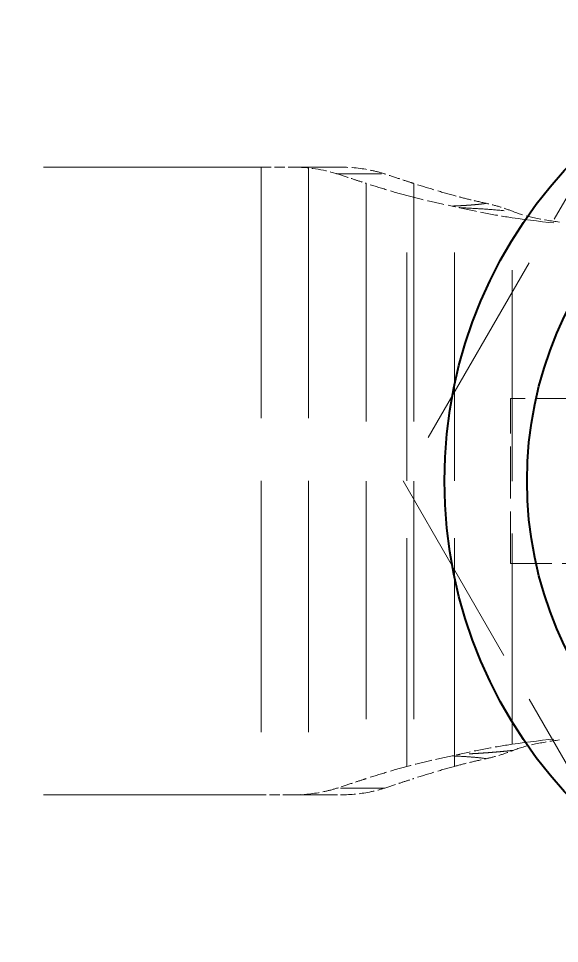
# Model space of a CAD drawing. Header units: millimetres. Extents: x 0 to 2523, y 0 to 1782.
# Drawn here: x 797.89 to 814.26, y 987.07 to 1015.07 of the extents above; entities that cross this region are included whole.
import ezdxf

# ---------------------------------------------------------------- set-up
doc = ezdxf.new("R2010")
doc.units = ezdxf.units.MM
doc.header["$LTSCALE"] = 3
doc.linetypes.add('DASHED', pattern=[0.2067, 0.1654, -0.0413])
for name, color, linetype, lineweight in [('가려진 것(ISO)', 2, 'DASHED', 18), ('가려진 좁은 것(ISO)', 2, 'DASHED', 18), ('가시적인 것(ISO)', 3, 'Continuous', 40)]:
    doc.layers.add(name, color=color, linetype=linetype, lineweight=lineweight)

msp = doc.modelspace()

# ---------------------------------------------------------------- linework, layer by layer
at = {"layer": '가려진 것(ISO)', "ltscale": 12.296404}
for p, q in [((817.1516, 1014.2737), (809.5266, 1001.0669)), ((809.5266, 1001.0669), (817.1516, 987.86))]:
    msp.add_line(p, q, dxfattribs=at)
at = {"layer": '가려진 것(ISO)', "ltscale": 13.266974}
for p, q in [((805.2306, 1010.5669), (788.7769, 1010.5669)), ((805.2306, 991.5669), (788.7769, 991.5669))]:
    msp.add_line(p, q, dxfattribs=at)
at = {"layer": '가려진 것(ISO)', "ltscale": 0.617843}
for p, q in [((805.2306, 1010.5669), (806.1978, 1010.5669)), ((806.1978, 991.5669), (805.2306, 991.5669))]:
    msp.add_line(p, q, dxfattribs=at)
at = {"layer": '가려진 것(ISO)', "ltscale": 2.698401}
for p, q in [((807.633, 1010.5669), (806.1978, 1010.5669)), ((806.1978, 991.5669), (807.633, 991.5669))]:
    msp.add_line(p, q, dxfattribs=at)
at = {"layer": '가려진 것(ISO)', "ltscale": 3.174394}
msp.add_line((812.7783, 998.5669), (812.7783, 1003.5669), dxfattribs=at)
at = {"layer": '가려진 것(ISO)', "ltscale": 2.520347}
for p, q in [((816.344, 1003.5669), (812.7783, 1003.5669)), ((812.7783, 998.5669), (816.344, 998.5669))]:
    msp.add_line(p, q, dxfattribs=at)
at = {"layer": '가려진 것(ISO)', "ltscale": 0.917555}
msp.add_open_spline([(806.1978, 1010.5669), (806.6603, 1010.5655), (807.1064, 1010.4979), (807.5071, 1010.3711), (807.5231, 1010.3659), (807.539, 1010.3607)], degree=3, knots=[-2.32675333, -2.32675333, -2.32675333, -2.32675333, -2.19233301, -2.19233301, -2.18674205, -2.18674205, -2.18674205, -2.18674205], dxfattribs=at)
at = {"layer": '가려진 것(ISO)', "ltscale": 0.917635}
for points, knots in [([(808.9742, 1010.3607), (808.8435, 1010.4035), (808.7083, 1010.4407), (808.2694, 1010.5351), (807.9512, 1010.5654), (807.633, 1010.5669)], [-2.39231706, -2.39231706, -2.39231706, -2.39231706, -2.3486929, -2.3486929, -2.25464695, -2.25464695, -2.25464695, -2.25464695]), ([(807.633, 991.5669), (807.9512, 991.5683), (808.2694, 991.5986), (808.7083, 991.693), (808.8435, 991.7303), (808.9742, 991.773)], [-3.84910613, -3.84910613, -3.84910613, -3.84910613, -3.75506018, -3.75506018, -3.71143601, -3.71143601, -3.71143601, -3.71143601])]:
    msp.add_open_spline(points, degree=3, knots=knots, dxfattribs=at)
at = {"layer": '가려진 것(ISO)', "ltscale": 0.690815}
for points, knots in [([(807.539, 1010.3607), (807.6991, 1010.3077), (807.8522, 1010.2573), (807.998, 1010.2096), (808.1153, 1010.1711), (808.2279, 1010.1344), (808.3356, 1010.0994), (808.3617, 1010.0909), (808.3875, 1010.0825), (808.413, 1010.0742)], [0, 0, 0, 0, 0.5, 0.5, 0.5, 0.9025059, 0.9025059, 0.9025059, 1, 1, 1, 1]), ([(808.413, 992.0595), (808.3875, 992.0512), (808.3617, 992.0428), (808.3356, 992.0343), (808.2279, 991.9993), (808.1153, 991.9626), (807.998, 991.9241), (807.8522, 991.8764), (807.6991, 991.826), (807.539, 991.7731)], [0, 0, 0, 0, 0.0974908, 0.0974908, 0.0974908, 0.5, 0.5, 0.5, 1, 1, 1, 1])]:
    msp.add_open_spline(points, degree=3, knots=knots, dxfattribs=at)
at = {"layer": '가려진 것(ISO)', "ltscale": 0.690919}
for points, knots in [([(809.8483, 1010.0742), (809.8224, 1010.0826), (809.7963, 1010.0911), (809.7698, 1010.0997), (809.6624, 1010.1347), (809.5501, 1010.1713), (809.4332, 1010.2096), (809.2874, 1010.2573), (809.1342, 1010.3077), (808.9742, 1010.3607)], [0, 0, 0, 0, 0.0988299, 0.0988299, 0.0988299, 0.5, 0.5, 0.5, 1, 1, 1, 1]), ([(808.9742, 991.773), (809.1344, 991.8261), (809.2875, 991.8764), (809.4333, 991.9242), (809.5503, 991.9625), (809.6625, 991.999), (809.7698, 992.034), (809.7963, 992.0426), (809.8224, 992.0511), (809.8483, 992.0595)], [0, 0, 0, 0, 0.5, 0.5, 0.5, 0.9010945, 0.9010945, 0.9010945, 1, 1, 1, 1])]:
    msp.add_open_spline(points, degree=3, knots=knots, dxfattribs=at)
at = {"layer": '가려진 것(ISO)', "ltscale": 1.037947}
for points, knots in [([(809.6422, 1009.7063), (809.4365, 1009.7627), (809.2311, 1009.8215), (808.8214, 1009.9441), (808.6169, 1010.0079), (808.413, 1010.0742)], [-0.16348834, -0.16348834, -0.16348834, -0.16348834, -0.08174464, -0.08174464, -0.000001, -0.000001, -0.000001, -0.000001]), ([(811.0775, 1009.7063), (810.8718, 1009.7626), (810.6664, 1009.8215), (810.2567, 1009.9441), (810.0522, 1010.0079), (809.8483, 1010.0742)], [-0.16348865, -0.16348865, -0.16348865, -0.16348865, -0.08174478, -0.08174478, -0.000001, -0.000001, -0.000001, -0.000001]), ([(809.6422, 992.4274), (809.4365, 992.3711), (809.2311, 992.3123), (808.8214, 992.1896), (808.6169, 992.1258), (808.413, 992.0595)], [-0.16348834, -0.16348834, -0.16348834, -0.16348834, -0.08174464, -0.08174464, -0.000001, -0.000001, -0.000001, -0.000001]), ([(811.0775, 992.4274), (810.8718, 992.3711), (810.6664, 992.3123), (810.2567, 992.1896), (810.0522, 992.1258), (809.8483, 992.0595)], [-0.16348865, -0.16348865, -0.16348865, -0.16348865, -0.08174478, -0.08174478, -0.000001, -0.000001, -0.000001, -0.000001])]:
    msp.add_open_spline(points, degree=3, knots=knots, dxfattribs=at)
at = {"layer": '가려진 것(ISO)', "ltscale": 1.033177}
for points, knots in [([(809.6422, 1009.7063), (809.8444, 1009.651), (810.0596, 1009.5966), (810.5183, 1009.4901), (810.7616, 1009.4382), (811.0137, 1009.389)], [-0.16282276, -0.16282276, -0.16282276, -0.16282276, -0.08246392, -0.08246392, -0.000001, -0.000001, -0.000001, -0.000001]), ([(811.0137, 992.7447), (810.7616, 992.6955), (810.5183, 992.6436), (810.0597, 992.5371), (809.8444, 992.4827), (809.6422, 992.4274)], [0.000001, 0.000001, 0.000001, 0.000001, 0.08245258, 0.08245258, 0.16282276, 0.16282276, 0.16282276, 0.16282276])]:
    msp.add_open_spline(points, degree=3, knots=knots, dxfattribs=at)
at = {"layer": '가려진 것(ISO)', "ltscale": 0.746982}
msp.add_open_spline([(812.0436, 1009.4721), (811.8661, 1009.5103), (811.6965, 1009.5491), (811.5353, 1009.5883), (811.3741, 1009.6275), (811.2214, 1009.667), (811.0775, 1009.7063)], degree=3, knots=[0, 0, 0, 0, 0.5, 0.5, 0.5, 1, 1, 1, 1], dxfattribs=at)
at = {"layer": '가려진 것(ISO)', "ltscale": 0.580682}
msp.add_open_spline([(812.8611, 1009.2206), (812.7239, 1009.2759), (812.5866, 1009.3244), (812.4501, 1009.3662), (812.3136, 1009.4081), (812.1779, 1009.4433), (812.0436, 1009.4721)], degree=3, knots=[0, 0, 0, 0, 0.5, 0.5, 0.5, 1, 1, 1, 1], dxfattribs=at)
at = {"layer": '가려진 것(ISO)', "ltscale": 0.156232}
for points, knots in [([(811.0137, 1009.389), (811.0514, 1009.3817), (811.0891, 1009.3738), (811.1647, 1009.3571), (811.2026, 1009.3483), (811.2405, 1009.339)], [0.000001, 0.000001, 0.000001, 0.000001, 0.012313333, 0.012313333, 0.024625639, 0.024625639, 0.024625639, 0.024625639]), ([(811.2405, 992.7947), (811.2026, 992.7854), (811.1647, 992.7766), (811.0891, 992.7599), (811.0514, 992.7521), (811.0137, 992.7447)], [0.000001, 0.000001, 0.000001, 0.000001, 0.01231331, 0.01231331, 0.024625646, 0.024625646, 0.024625646, 0.024625646])]:
    msp.add_open_spline(points, degree=3, knots=knots, dxfattribs=at)
at = {"layer": '가려진 것(ISO)', "ltscale": 1.041271}
for points, knots in [([(811.2405, 1009.339), (811.4933, 1009.2768), (811.754, 1009.2217), (812.2849, 1009.1219), (812.5542, 1009.0773), (812.8246, 1009.0372)], [-0.16423316, -0.16423316, -0.16423316, -0.16423316, -0.08209167, -0.08209167, -0.00008865, -0.00008865, -0.00008865, -0.00008865]), ([(812.8246, 993.0965), (812.5543, 993.0564), (812.2851, 993.0119), (811.7542, 992.912), (811.4934, 992.8569), (811.2405, 992.7947)], [0.00008865, 0.00008865, 0.00008865, 0.00008865, 0.0820562, 0.0820562, 0.16423317, 0.16423317, 0.16423317, 0.16423317])]:
    msp.add_open_spline(points, degree=3, knots=knots, dxfattribs=at)
at = {"layer": '가려진 것(ISO)', "ltscale": 0.923971}
for points, knots in [([(814.2599, 1008.9047), (814.0035, 1008.9399), (813.7476, 1008.9807), (813.2611, 1009.0855), (813.0468, 1009.1457), (812.8611, 1009.2206)], [0.000001, 0.000001, 0.000001, 0.000001, 0.07765173, 0.07765173, 0.15274647, 0.15274647, 0.15274647, 0.15274647]), ([(812.8611, 992.9132), (813.0445, 992.9871), (813.2558, 993.0467), (813.7415, 993.1521), (814.0004, 993.1934), (814.2599, 993.229)], [-0.15257167, -0.15257167, -0.15257167, -0.15257167, -0.07857682, -0.07857682, -0.000001, -0.000001, -0.000001, -0.000001])]:
    msp.add_open_spline(points, degree=3, knots=knots, dxfattribs=at)
at = {"layer": '가려진 것(ISO)', "ltscale": 3.790577}
for points in [[(818.7789, 1008.8145), (817.7864, 1008.7424), (816.7906, 1008.7248), (814.8009, 1008.7992), (813.809, 1008.8911), (812.8246, 1009.0372)], [(818.7789, 993.3192), (817.7864, 993.3914), (816.7906, 993.4089), (814.8009, 993.3345), (813.809, 993.2426), (812.8246, 993.0965)]]:
    msp.add_open_spline(points, degree=3, knots=[-0.59728772, -0.59728772, -0.59728772, -0.59728772, -0.29865558, -0.29865558, -0.00008864, -0.00008864, -0.00008864, -0.00008864], dxfattribs=at)
at = {"layer": '가려진 것(ISO)', "ltscale": 0.580681}
msp.add_open_spline([(812.0436, 992.6616), (812.1774, 992.6903), (812.3129, 992.7254), (812.4493, 992.7673), (812.5858, 992.8091), (812.7233, 992.8576), (812.8611, 992.9132)], degree=3, knots=[0, 0, 0, 0, 0.5, 0.5, 0.5, 1, 1, 1, 1], dxfattribs=at)
at = {"layer": '가려진 것(ISO)', "ltscale": 0.746983}
msp.add_open_spline([(811.0775, 992.4274), (811.2213, 992.4667), (811.374, 992.5062), (811.5352, 992.5454), (811.6963, 992.5846), (811.866, 992.6234), (812.0436, 992.6616)], degree=3, knots=[0, 0, 0, 0, 0.5, 0.5, 0.5, 1, 1, 1, 1], dxfattribs=at)
at = {"layer": '가려진 것(ISO)', "ltscale": 0.917664}
msp.add_open_spline([(807.539, 991.7731), (807.4083, 991.7303), (807.2731, 991.693), (806.8342, 991.5986), (806.5159, 991.5683), (806.1978, 991.5669)], degree=3, knots=[3.71149206, 3.71149206, 3.71149206, 3.71149206, 3.75511823, 3.75511823, 3.84916664, 3.84916664, 3.84916664, 3.84916664], dxfattribs=at)
at = {"layer": '가려진 좁은 것(ISO)', "ltscale": 15.320109}
for p, q in [((805.2306, 1010.5669), (805.2306, 991.5669)), ((806.6659, 1010.5669), (806.6659, 991.5669))]:
    msp.add_line(p, q, dxfattribs=at)
at = {"layer": '가려진 좁은 것(ISO)', "ltscale": 2.698427}
for p, q in [((807.539, 1010.3607), (808.9742, 1010.3607)), ((808.9742, 991.773), (807.539, 991.7731))]:
    msp.add_line(p, q, dxfattribs=at)
at = {"layer": '가려진 좁은 것(ISO)', "ltscale": 14.52563}
msp.add_line((808.413, 1010.0742), (808.413, 992.0595), dxfattribs=at)
at = {"layer": '가려진 좁은 것(ISO)', "ltscale": 14.525633}
msp.add_line((809.8483, 1010.0742), (809.8483, 992.0595), dxfattribs=at)
at = {"layer": '가려진 좁은 것(ISO)', "ltscale": 13.932405}
msp.add_line((809.6422, 992.4274), (809.6422, 1009.7063), dxfattribs=at)
at = {"layer": '가려진 좁은 것(ISO)', "ltscale": 13.932404}
msp.add_line((811.0775, 992.4274), (811.0775, 1009.7063), dxfattribs=at)
at = {"layer": '가려진 좁은 것(ISO)', "ltscale": 12.853303}
msp.add_line((812.8246, 993.0965), (812.8246, 1009.0372), dxfattribs=at)
at = {"layer": '가려진 좁은 것(ISO)', "ltscale": 2.734044}
for points, knots in [([(812.0436, 1009.4721), (812.0218, 1009.4687), (811.9993, 1009.4654), (811.9762, 1009.4622), (811.9339, 1009.4563), (811.8896, 1009.4507), (811.8432, 1009.4455), (811.8149, 1009.4423), (811.786, 1009.4392), (811.7562, 1009.4362), (811.7432, 1009.435), (811.7301, 1009.4337), (811.7168, 1009.4324), (811.6784, 1009.4288), (811.6389, 1009.4254), (811.5981, 1009.4222), (811.5619, 1009.4193), (811.5248, 1009.4166), (811.4868, 1009.414), (811.462, 1009.4123), (811.4368, 1009.4106), (811.4113, 1009.409), (811.402, 1009.4084), (811.3926, 1009.4078), (811.3832, 1009.4073), (811.3516, 1009.4054), (811.3196, 1009.4035), (811.2869, 1009.4018), (811.2577, 1009.4002), (811.2281, 1009.3987), (811.198, 1009.3972), (811.171, 1009.3959), (811.1436, 1009.3946), (811.1159, 1009.3934), (811.091, 1009.3922), (811.0657, 1009.3911), (811.0402, 1009.3901), (811.0314, 1009.3897), (811.0226, 1009.3894), (811.0137, 1009.389)], [0, 0, 0, 0, 0.0844545, 0.0844545, 0.0844545, 0.2392845, 0.2392845, 0.2392845, 0.3333333, 0.3333333, 0.3333333, 0.3743632, 0.3743632, 0.3743632, 0.4929223, 0.4929223, 0.4929223, 0.5980553, 0.5980553, 0.5980553, 0.6666667, 0.6666667, 0.6666667, 0.6917173, 0.6917173, 0.6917173, 0.7754928, 0.7754928, 0.7754928, 0.8505712, 0.8505712, 0.8505712, 0.9180518, 0.9180518, 0.9180518, 0.9789633, 0.9789633, 0.9789633, 1, 1, 1, 1]), ([(811.0137, 992.7447), (811.1542, 992.7391), (811.2871, 992.7325), (811.4112, 992.7247), (811.5352, 992.7169), (811.6505, 992.708), (811.756, 992.6975), (811.8615, 992.687), (811.9572, 992.6751), (812.0436, 992.6616)], [0, 0, 0, 0, 0.3333333, 0.3333333, 0.3333333, 0.6666667, 0.6666667, 0.6666667, 1, 1, 1, 1])]:
    msp.add_open_spline(points, degree=3, knots=knots, dxfattribs=at)
at = {"layer": '가려진 좁은 것(ISO)', "ltscale": 2.707696}
for points, knots in [([(811.2405, 1009.339), (811.4332, 1009.3311), (811.6249, 1009.3215), (811.8126, 1009.3098), (812.0004, 1009.2982), (812.1842, 1009.2844), (812.3603, 1009.2691), (812.5364, 1009.2539), (812.7047, 1009.2372), (812.8611, 1009.2206)], [0, 0, 0, 0, 0.3333333, 0.3333333, 0.3333333, 0.6666667, 0.6666667, 0.6666667, 1, 1, 1, 1]), ([(812.8611, 992.9132), (812.8361, 992.9105), (812.8108, 992.9078), (812.7852, 992.9052), (812.726, 992.899), (812.6652, 992.8929), (812.6031, 992.8869), (812.5418, 992.8809), (812.4792, 992.8751), (812.4155, 992.8694), (812.3972, 992.8678), (812.3788, 992.8662), (812.3603, 992.8646), (812.3154, 992.8607), (812.2701, 992.8569), (812.2243, 992.8532), (812.1627, 992.8483), (812.1003, 992.8435), (812.0373, 992.839), (811.9812, 992.8349), (811.9245, 992.8311), (811.8675, 992.8274), (811.8493, 992.8262), (811.831, 992.825), (811.8127, 992.8239), (811.7813, 992.822), (811.7499, 992.8201), (811.7183, 992.8182), (811.6745, 992.8157), (811.6305, 992.8132), (811.5863, 992.8109), (811.5472, 992.8088), (811.5079, 992.8068), (811.4686, 992.8049), (811.4336, 992.8032), (811.3985, 992.8016), (811.3633, 992.8), (811.3318, 992.7986), (811.3003, 992.7972), (811.2688, 992.7959), (811.2594, 992.7955), (811.2499, 992.7951), (811.2405, 992.7947)], [0, 0, 0, 0, 0.0532858, 0.0532858, 0.0532858, 0.1766136, 0.1766136, 0.1766136, 0.2983371, 0.2983371, 0.2983371, 0.3333333, 0.3333333, 0.3333333, 0.4182823, 0.4182823, 0.4182823, 0.5324802, 0.5324802, 0.5324802, 0.6341594, 0.6341594, 0.6341594, 0.6666667, 0.6666667, 0.6666667, 0.7223421, 0.7223421, 0.7223421, 0.7996501, 0.7996501, 0.7996501, 0.8681126, 0.8681126, 0.8681126, 0.9291059, 0.9291059, 0.9291059, 0.9836748, 0.9836748, 0.9836748, 1, 1, 1, 1])]:
    msp.add_open_spline(points, degree=3, knots=knots, dxfattribs=at)
at = {"layer": '가시적인 것(ISO)'}
for radius in [14, 11.5]:
    msp.add_circle((824.7766, 1001.0669), radius, dxfattribs=at)

doc.saveas('drawing.dxf')
